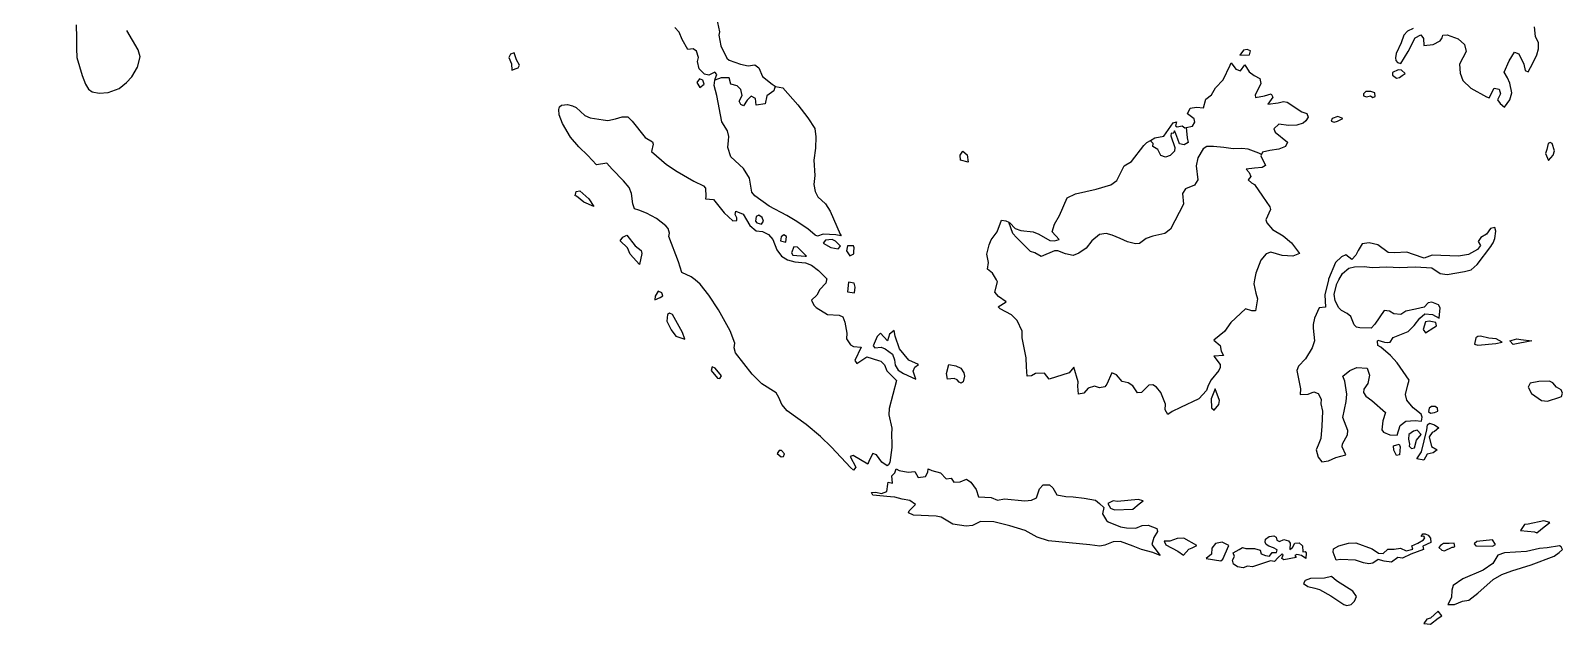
# Model space of a CAD drawing. Extents: x -180 to 180, y -90 to 90.
# Drawn here: x 78.58 to 127.37, y -11.15 to 7.94 of the extents above; entities that cross this region are included whole.
import ezdxf

# ---------------------------------------------------------------- set-up
doc = ezdxf.new("R2010")
doc.units = 0
doc.header["$MEASUREMENT"] = 0
for name, color, linetype in [('POLITICAL_BOUNDARIES', 41, 'CONTINUOUS'), ('SHORE', 131, 'CONTINUOUS'), ('World_Raster', 7, 'CONTINUOUS')]:
    doc.layers.add(name, color=color, linetype=linetype)
picture_1 = doc.add_image_def('image1.tif', size_in_pixel=(720, 360))

msp = doc.modelspace()

# ---------------------------------------------------------------- linework, layer by layer
at = {"layer": 'POLITICAL_BOUNDARIES', "linetype": 'Continuous'}
for points in [[(102.277466, 6.171213), (102.238602, 6.019471), (102.015923, 5.86203), (101.966255, 5.603155), (101.676613, 5.563303), (101.654419, 5.778061), (101.515411, 5.851533), (101.389832, 5.725581), (101.280022, 5.548234), (101.188034, 5.585822), (101.135056, 5.693525), (101.230812, 5.872526), (101.211975, 5.967229), (101.18779, 6.068759), (101.070343, 6.176086), (100.868973, 6.229392), (100.821075, 6.439313), (100.564034, 6.433594), (100.362404, 6.35707)], [(115.362991, 4.855053), (115.395485, 4.526476), (115.423759, 4.374138), (115.305161, 4.303535), (115.151756, 4.329607), (115.098442, 4.486578), (115.033775, 4.649737), (114.991989, 4.744201), (114.951454, 4.665481), (114.886665, 4.675977), (114.875328, 4.586761), (115.005867, 4.212798), (114.99334, 4.098346), (114.857841, 3.964101), (114.704254, 3.905991), (114.560966, 3.962245), (114.463516, 4.152388), (114.302559, 4.245639), (114.313774, 4.340102), (114.239128, 4.424292), (114.226936, 4.4415)], [(117.762352, 3.997692), (117.680893, 4.038081), (117.341805, 4.169496), (117.141243, 4.187367), (116.860275, 4.179348), (116.56707, 4.21573), (116.230705, 4.251859), (116.021721, 4.244258), (115.910439, 4.1737), (115.739212, 3.88673), (115.685471, 3.632234), (115.733704, 3.187693), (115.634544, 3.015517), (115.343552, 2.905746), (115.24559, 2.752647), (115.279961, 2.416029), (114.862541, 1.612765), (114.688385, 1.478254), (114.2994, 1.399676), (114.090202, 1.322159), (113.880447, 1.162023), (113.750984, 1.148536), (113.499931, 1.21695), (113.263603, 1.317241), (113.013145, 1.430158), (112.819641, 1.47985), (112.603645, 1.446779), (112.364601, 1.248338), (112.18335, 1.012088), (111.945557, 0.858126), (111.765686, 0.780786), (111.521454, 0.83018), (111.284607, 0.930459), (111.169609, 0.929786), (110.752258, 0.742974), (110.551308, 0.86889), (110.414894, 0.906224), (109.964859, 1.348456), (109.851166, 1.481243), (109.721176, 1.837492)]]:
    msp.add_lwpolyline(points, dxfattribs=at)
at = {"layer": 'SHORE', "linetype": 'Continuous'}
for points in [[(100.411377, 8.342019), (100.505585, 7.90382), (100.491158, 7.789414), (100.548286, 7.457431), (100.743286, 7.065629), (100.818588, 6.995901), (101.178978, 6.869607), (101.421158, 6.819295), (101.63163, 6.845168), (101.763557, 6.756503), (101.883224, 6.481297), (102.182037, 6.236388), (102.277466, 6.171213)], [(80.035835, 8.120119), (80.044395, 7.713481), (80.042389, 7.370365), (80.057755, 7.078125), (80.220428, 6.512972), (80.331329, 6.233632), (80.425819, 6.074979), (80.544739, 5.986287), (80.766563, 5.948638)], [(80.766563, 5.948638), (81.055466, 5.968321), (81.406349, 6.096163), (81.63755, 6.287286), (81.803581, 6.465552), (81.982689, 6.770936), (82.069839, 7.101533), (82.008522, 7.330141), (81.649635, 7.945692)], [(100.362404, 6.35707), (100.368103, 6.404026), (100.425652, 6.537578), (100.358063, 6.620025), (100.172752, 6.524322), (100.037514, 6.5558), (99.866661, 6.72698), (99.814468, 6.955607), (99.843315, 7.082753), (99.775398, 7.279566), (99.671745, 7.355588), (99.497589, 7.336152), (99.322266, 7.659815), (99.228172, 7.888346), (99.093117, 8.03419)], [(122.587692, 8.002328), (122.415352, 7.919363), (122.29734, 7.792038), (122.214149, 7.550423), (122.052513, 7.213332), (122.02816, 7.073494), (122.043571, 6.984581), (122.097267, 6.927519), (122.195541, 6.889603), (122.431999, 7.277694), (122.658829, 7.71022), (122.838737, 7.799552), (122.916985, 7.691722), (122.929077, 7.469368), (123.226639, 7.49542), (123.451569, 7.610274), (123.509819, 7.712052), (123.537346, 7.788362), (123.668648, 7.8077), (124.018929, 7.675036), (124.228447, 7.49124), (124.277245, 7.275325), (124.067848, 6.86824), (124.084267, 6.582357), (124.177132, 6.353827), (124.427727, 6.106577), (124.92897, 5.828098), (125.006668, 5.802846), (125.169434, 6.10182), (125.333122, 6.070409), (125.367126, 5.924345), (125.276512, 5.739889), (125.35569, 5.619345), (125.492935, 5.505275), (125.665115, 5.73438), (125.736519, 5.956913), (125.669647, 6.261753), (125.594978, 6.439496), (125.4841, 6.6108), (125.646873, 6.979666), (125.818245, 7.253234), (125.951447, 7.202694), (126.114487, 6.866311), (126.158295, 6.669439), (126.248901, 6.625164)], [(126.248901, 6.625164), (126.398293, 6.905036), (126.525391, 7.16581), (126.575699, 7.356533), (126.57634, 7.55349), (126.483604, 7.750246), (126.458153, 8.061512)], [(117.075005, 7.158101), (117.385872, 7.17148), (117.415817, 7.292264), (117.310753, 7.336512), (117.186417, 7.310831), (117.075005, 7.158101)], [(93.904778, 6.682333), (94.036781, 6.727095), (94.102959, 6.752651), (94.143272, 6.835338), (94.051743, 7.013053), (93.970024, 7.235261), (93.859467, 7.190547), (93.803185, 7.082408), (93.893677, 6.885631), (93.904778, 6.682333)], [(115.362991, 4.855053), (115.565094, 4.892892), (115.637573, 5.020121), (115.621429, 5.128108), (115.406715, 5.292841), (115.495331, 5.470948), (115.691505, 5.503131), (115.920944, 5.484579), (115.990753, 5.757071), (116.174469, 5.898118), (116.302361, 6.114425), (116.541443, 6.375447), (116.765457, 6.839747), (116.799294, 6.916064), (116.944191, 6.706711), (117.092682, 6.662549), (117.234787, 6.853472), (117.371719, 6.631387), (117.529373, 6.504653), (117.710754, 6.409742), (117.744553, 6.257329), (117.662918, 6.098304), (117.557251, 5.894758), (117.57373, 5.805832), (117.857948, 5.86363), (118.070198, 5.921278), (118.121933, 5.819728), (117.965225, 5.597003), (118.299042, 5.642206), (118.459671, 5.680676), (118.580688, 5.655519), (119.046631, 5.357901), (119.201622, 5.294696), (119.246262, 5.186777), (119.175079, 5.065897), (119.084991, 4.995819), (118.886505, 4.931849), (118.619255, 4.918565), (118.312088, 4.95602), (118.152069, 4.815887), (118.195496, 4.701618), (118.594872, 4.391143), (118.522346, 4.251202), (118.316048, 4.161813), (118.02578, 4.116706), (117.792831, 4.065373), (117.762352, 3.997692)], [(99.885658, 6.129768), (100.028038, 6.238088), (99.97699, 6.36505), (99.870903, 6.402946), (99.785698, 6.288388), (99.885658, 6.129768)], [(102.277466, 6.171213), (102.29332, 6.160387), (102.52877, 6.116417), (103.005951, 5.577363), (103.317856, 5.165036), (103.545486, 4.822416), (103.582214, 4.561988), (103.571785, 4.199788), (103.511444, 3.812073), (103.542915, 3.329234), (103.511421, 3.043228), (103.554749, 2.820923), (103.643227, 2.64955), (103.881752, 2.427678), (104.034111, 2.186538), (104.351341, 1.462841), (104.379303, 1.40571), (104.214378, 1.43712), (103.812065, 1.461664), (103.631401, 1.397735), (103.55275, 1.429338), (103.318398, 1.625806), (102.920563, 1.898183), (102.650337, 2.050102), (102.096306, 2.353909), (101.637466, 2.683341), (101.540062, 2.797494), (101.467941, 3.242132), (101.270576, 3.553055), (100.867973, 3.920716), (100.780289, 4.219165), (100.797867, 4.441594), (100.811279, 4.5687), (100.762993, 4.752861), (100.583382, 5.038399), (100.427391, 5.870428), (100.342773, 6.194289), (100.362404, 6.35707)], [(122.063583, 6.425501), (122.151283, 6.444756), (122.24234, 6.514847), (122.339806, 6.572233), (122.2173, 6.67998), (122.110054, 6.692453), (121.931129, 6.603119), (121.932907, 6.520528), (122.063583, 6.425501)], [(121.312004, 5.807562), (121.386314, 5.84585), (121.371193, 5.953825), (121.244202, 5.998035), (121.085732, 5.997692), (121.009468, 5.927629), (121.012466, 5.85775), (121.104584, 5.832539), (121.228561, 5.858219), (121.312004, 5.807562)], [(99.734032, 0), (99.604713, 0.105392), (99.316986, 0.23822), (99.202545, 0.574767), (98.892776, 1.387466), (98.922997, 1.495558), (98.874695, 1.635252), (98.804214, 1.724061), (98.506248, 1.952172), (98.186165, 2.129398), (97.943657, 2.224185), (97.800812, 2.268355), (97.746964, 2.427092), (97.712364, 2.75744), (97.631348, 2.941532), (97.45816, 3.157199), (97.089622, 3.531298), (96.924026, 3.72156), (96.598053, 3.663666), (96.322098, 3.968066), (96.031288, 4.240663), (95.764587, 4.551434), (95.511818, 4.976596), (95.408737, 5.262294), (95.394218, 5.427467), (95.419754, 5.516476), (95.486824, 5.567458), (95.667725, 5.586912), (95.831398, 5.542789), (95.944115, 5.48585), (96.22834, 5.232296), (96.391006, 5.162761), (96.805702, 5.093759), (96.956375, 5.081382), (97.20311, 5.126392), (97.407448, 5.190371), (97.587738, 5.197113), (97.732994, 5.057641), (98.146477, 4.537518), (98.377449, 4.398235), (98.40303, 4.328392), (98.349174, 4.086825), (98.828957, 3.67485), (99.166069, 3.453185), (99.694931, 3.14298), (99.999611, 2.9975), (100.062027, 2.921383), (100.07589, 2.654535), (100.066818, 2.584616), (100.325073, 2.559768), (100.660149, 2.134756), (100.935608, 1.887535), (101.057983, 1.894154), (101.059715, 1.983114), (101.004272, 2.084664), (101.035378, 2.192756), (101.26342, 2.097941), (101.479408, 1.73621), (101.677971, 1.565066), (101.878944, 1.540081), (102.071808, 1.45154), (102.213463, 1.286634), (102.339554, 0.956478), (102.481949, 0.759797), (102.675446, 0.639482), (102.905273, 0.582791), (103.250252, 0.545411), (103.444153, 0.475931), (103.66674, 0.304835), (103.925819, 0.032155), (103.917267, 0)], [(114.226936, 4.4415), (114.370285, 4.528144), (114.653931, 4.579593), (114.948875, 5.001354), (115.05764, 5.032842), (115.026398, 4.912138), (115.081512, 4.872789), (115.240562, 4.912138), (115.324783, 4.8479), (115.362991, 4.855053)], [(120.080055, 5.02338), (120.182533, 5.055375), (120.352875, 5.144699), (120.190651, 5.207883), (120.014076, 5.137613), (119.980919, 5.054935), (120.080055, 5.02338)], [(109.721176, 1.837492), (109.757622, 1.817676), (109.926781, 1.633775), (110.105484, 1.570618), (110.493149, 1.533334), (110.678894, 1.457473), (111.021233, 1.261233), (111.171974, 1.242495), (111.32357, 1.287306), (111.097054, 1.528281), (111.173431, 1.776266), (111.337463, 2.049856), (111.575493, 2.615899), (111.838211, 2.737198), (112.505005, 2.891141), (112.962914, 3.025561), (113.155327, 3.172122), (113.391205, 3.631619), (113.62674, 3.776777), (114.018501, 4.279585), (114.117157, 4.37511), (114.226936, 4.4415)], [(108.423126, 3.746453), (108.181519, 3.815827), (108.166779, 3.96829), (108.259064, 4.095568), (108.397652, 3.981499), (108.423126, 3.746453)], [(117.762352, 3.997692), (117.744171, 3.957241), (117.88752, 3.646215), (117.783882, 3.582446), (117.538376, 3.56286), (117.277641, 3.524171), (117.366776, 3.422698), (117.418739, 3.289374), (117.342705, 3.187548), (117.43969, 3.092445), (117.54567, 3.041848), (117.791405, 2.667482), (118.032852, 2.331231), (118.051949, 2.242318), (117.900024, 1.917919), (117.933731, 1.816322), (118.116486, 1.607025), (118.45092, 1.404415), (118.720924, 1.182598), (118.968887, 0.839997), (118.759781, 0.763288), (118.421944, 0.775264), (118.063347, 0.882515), (117.911949, 0.837704), (117.737953, 0.627635), (117.578636, 0.214235), (117.542549, 0)], [(126.896271, 3.799149), (127.04969, 3.977388), (127.085899, 4.110891), (127.020386, 4.34584), (126.950325, 4.377461), (126.883629, 4.345542), (126.850899, 4.15486), (126.800591, 4.027679), (126.896271, 3.799149)], [(96.514992, 2.335465), (96.187584, 2.480909), (95.962051, 2.664697), (95.912209, 2.683643), (95.944611, 2.817159), (96.067604, 2.842839), (96.355537, 2.582934), (96.514992, 2.335465)], [(101.846931, 1.781489), (101.913406, 1.876944), (101.872353, 1.984872), (101.758995, 2.067234), (101.678833, 2.016226), (101.65451, 1.87638), (101.696609, 1.819289), (101.846931, 1.781489)], [(109.327843, 0), (109.202721, 0.21516), (109.04464, 0.348263), (109.073975, 0.558029), (109.017967, 0.824789), (109.099716, 1.117269), (109.159164, 1.276265), (109.349899, 1.537211), (109.486031, 1.899694), (109.629601, 1.887298), (109.721176, 1.837492)], [(120.229858, 0), (120.346634, 0.207522), (120.540939, 0.373164), (120.727982, 0.41805), (121.029984, 0.431411), (121.288727, 0.39385), (121.756111, 0.413925), (122.151489, 0.395724), (122.669228, 0.422252), (123.186806, 0.391606), (123.452568, 0.201544), (123.675468, 0.170258), (124.22908, 0.273124), (124.437645, 0.318059), (124.625092, 0.496394), (125.061081, 1.062885), (125.097771, 1.12016), (125.134506, 1.177422), (125.18689, 1.317336), (125.219894, 1.558876), (125.186127, 1.666823), (125.05616, 1.641123), (124.92318, 1.456562), (124.748802, 1.348154), (124.660545, 1.220876), (124.730812, 1.100305), (124.635841, 0.973007), (124.353897, 0.813534), (124.029869, 0.755639), (123.196136, 0.791959), (122.936546, 0.689733), (122.599518, 0.809733), (122.384521, 0.885525), (121.996056, 0.865611), (121.794838, 0.877895), (121.466759, 1.11865), (121.194344, 1.181606), (120.971092, 1.155694), (120.839188, 0.939359), (120.765968, 0.793047), (120.635582, 0.652972), (120.442528, 0.805062), (120.312637, 0.741237), (120.117401, 0.556532), (119.901146, 0.022273), (119.89579, 0)], [(97.965637, 0.489483), (97.665108, 0.819267), (97.580315, 1.022422), (97.352386, 1.244334), (97.432861, 1.365242), (97.563011, 1.422718), (97.82534, 1.086495), (98.01825, 0.940767), (98.039146, 0.845492), (97.965637, 0.489483)], [(102.622299, 1.198561), (102.646118, 1.382894), (102.560616, 1.439888), (102.473465, 1.37616), (102.457428, 1.242684), (102.622299, 1.198561)], [(103.236855, 0.75508), (103.280006, 0.755176), (102.994621, 1.046864), (102.879723, 1.059315), (102.806213, 0.868529), (102.848831, 0.792364), (103.236855, 0.75508)], [(104.288345, 0.992474), (104.361, 1.075238), (104.20462, 1.240116), (104.097298, 1.284362), (103.88855, 1.264851), (103.808372, 1.169356), (104.058647, 1.036453), (104.288345, 0.992474)], [(104.660522, 0.770866), (104.783211, 0.834682), (104.790955, 0.910952), (104.79908, 1.018995), (104.770935, 1.082476), (104.584045, 1.088426), (104.553833, 0.929498), (104.660522, 0.770866)], [(103.917267, 0), (103.890289, -0.101369), (103.704407, -0.298766), (103.612335, -0.483251), (103.441284, -0.642495), (103.514984, -0.801204), (103.587852, -0.8773), (103.950592, -1.098938), (104.32486, -1.123549), (104.433556, -1.174146), (104.501335, -1.345574), (104.558853, -1.688615), (104.556091, -1.87292), (104.67614, -2.063306), (104.77121, -2.120293), (105.016251, -2.138831), (104.813469, -2.558693), (104.881424, -2.653872), (105.198273, -2.449829), (105.568817, -2.563422), (105.648575, -2.582312), (105.767593, -2.696438), (105.832336, -2.893311), (106.146484, -3.197682), (105.914757, -4.087911), (105.89682, -4.291313), (106.000343, -4.71691), (105.990753, -4.913941), (106.000031, -5.21262), (105.99926, -5.333375), (105.932137, -5.810169), (105.892944, -5.880163), (105.844345, -5.912054), (105.679344, -5.798013), (105.507706, -5.563235), (105.390388, -5.525359), (105.272804, -5.741693), (105.23645, -5.862526), (104.767067, -5.583902), (104.66835, -5.622248), (104.845825, -5.958697), (104.772148, -6.054193), (104.68055, -5.965412), (104.076164, -5.324829), (103.727119, -4.982401), (103.272255, -4.595707), (102.665894, -4.16485), (102.490189, -3.961867), (102.400421, -3.73963), (102.314331, -3.58728), (101.863235, -3.302278), (101.549126, -2.997919), (101.015739, -2.319076), (100.982422, -2.160271), (100.999916, -2.007725), (100.853966, -1.614028), (100.475662, -0.953943), (100.175659, -0.484353), (99.900215, -0.135438), (99.734032, 0)], [(117.542549, 0), (117.521889, -0.122683), (117.581314, -0.414867), (117.633476, -0.605398), (117.573959, -0.986812), (117.458885, -0.98706), (117.249298, -0.917609), (116.782547, -1.350748), (116.587875, -1.643496), (116.249939, -1.917486), (116.449165, -2.088651), (116.476364, -2.266525), (116.552795, -2.399821), (116.244438, -2.425901), (116.448181, -2.686027), (116.451881, -2.781338), (116.405647, -2.883127), (116.159569, -3.182351), (116.067032, -3.360492), (116.009972, -3.519497), (115.771805, -3.786937), (115.189476, -4.061483), (114.916077, -4.189181), (114.784538, -4.278439), (114.697289, -4.138813), (114.70829, -3.948131), (114.559914, -3.586187), (114.422134, -3.414903), (114.303162, -3.33254), (114.174263, -3.345528), (113.94812, -3.581166), (113.812057, -3.594162), (113.664421, -3.365699), (113.523674, -3.277034), (113.327164, -3.226618), (113.152985, -3.023623), (112.999046, -2.954048), (112.842026, -3.316639), (112.781395, -3.405745), (112.609917, -3.431529), (112.449287, -3.381036), (112.250526, -3.438664), (112.107048, -3.59786), (111.943115, -3.629987), (111.916969, -3.382193), (111.932259, -3.242347), (111.790878, -2.778723), (111.639656, -2.957002), (111.000481, -3.155391), (110.856171, -2.971402), (110.568726, -2.978385), (110.442093, -3.048559), (110.305969, -3.061568), (110.280052, -2.769288), (110.2696, -2.47698), (110.149895, -1.841735), (110.144569, -1.625676), (109.986465, -1.289218), (109.803452, -1.105326), (109.448189, -0.915443), (109.382584, -0.852038), (109.632248, -0.692634), (109.393196, -0.521565), (109.277016, -0.388377), (109.361427, -0.057753), (109.327843, 0)], [(119.89579, 0), (119.78186, -0.473649), (119.800903, -0.861242), (119.59996, -0.887094), (119.447334, -1.211521), (119.408417, -1.414964), (119.411034, -1.529349), (119.450737, -1.942337), (119.378235, -2.158556), (119.167389, -2.50854), (118.946281, -2.744169), (118.887268, -2.884098), (119.000076, -3.462185), (118.995094, -3.646497), (119.253426, -3.633233), (119.429329, -3.55658), (119.568947, -3.613482), (119.664795, -3.791225), (119.651665, -3.943783), (119.708138, -4.172445), (119.680962, -4.655524), (119.649902, -5.049631), (119.568634, -5.259538), (119.498245, -5.405857), (119.570412, -5.640855), (119.680504, -5.786796), (119.894531, -5.754554), (120.125282, -5.646013), (120.451721, -5.569036), (120.328072, -5.315092), (120.336349, -5.213391), (120.505821, -4.927022), (120.510521, -4.787196), (120.347046, -4.380798), (120.453217, -3.865773), (120.483963, -3.636918), (120.419884, -3.217608), (120.347855, -3.058892), (120.570297, -2.880461), (120.796471, -2.784642), (121.128349, -2.80935), (121.20266, -3.031614), (121.150032, -3.292292), (121.022171, -3.470511), (121.006119, -3.578594), (121.084457, -3.699178), (121.271988, -3.838583), (121.711662, -4.218956), (121.620155, -4.479729), (121.596504, -4.772134), (121.644989, -4.848299), (121.852379, -4.93047), (122.076439, -4.942693), (122.177177, -4.631056), (122.362663, -4.497187), (122.656059, -4.471134), (122.852058, -4.496127), (122.872589, -4.368973), (122.844574, -4.267348), (122.595062, -4.070868), (122.394012, -3.829796), (122.347939, -3.6456), (122.418556, -3.340388), (122.461838, -3.194124), (122.077942, -2.635705), (121.867691, -2.401011), (121.563881, -2.141118), (121.468575, -2.084131), (121.457115, -1.944341), (121.470718, -1.918889), (121.680984, -1.975628), (121.789421, -1.994462), (121.853745, -1.981617), (121.950134, -1.835237), (122.426552, -1.6372), (122.623245, -1.446125), (122.797951, -1.210623), (122.960808, -1.076812), (123.205589, -1.095349), (123.416412, -1.215637), (123.453712, -0.885108), (123.394814, -0.789909), (123.185127, -0.701396), (123.063232, -0.727076), (122.942871, -0.860792), (122.66346, -0.924942), (122.36261, -0.995501), (122.19902, -1.097526), (121.9758, -1.078952), (121.837761, -0.996637), (121.664795, -0.971597), (121.371284, -1.410714), (121.259041, -1.531697), (120.892052, -1.519778), (120.790955, -1.500936), (120.710236, -1.431208), (120.61113, -1.158163), (120.494469, -1.06945), (120.313019, -0.968169), (120.225456, -0.885737), (120.107445, -0.663577), (120.076416, -0.447585), (120.160469, -0.12331), (120.229858, 0)], [(98.451431, -0.627884), (98.623337, -0.557613), (98.701912, -0.500255), (98.679634, -0.411328), (98.556984, -0.35441), (98.464775, -0.513471), (98.451431, -0.627884)], [(104.812378, -0.404404), (104.832764, -0.226422), (104.796188, -0.099412), (104.61631, -0.06803), (104.589302, -0.379468), (104.812378, -0.404404)], [(99.40757, -1.884065), (99.338028, -1.674512), (99.018242, -1.103264), (98.916817, -1.052648), (98.860069, -1.103609), (98.834641, -1.307012), (98.976616, -1.586323), (99.117683, -1.789374), (99.40757, -1.884065)], [(122.988731, -1.686824), (123.250282, -1.508317), (123.33551, -1.46365), (123.311501, -1.355675), (123.102028, -1.311637), (122.987503, -1.337309), (122.906853, -1.578972), (122.988731, -1.686824)], [(106.756325, -3.158229), (106.674324, -2.904198), (106.727112, -2.776976), (106.846413, -2.694109), (106.532303, -2.554979), (106.240196, -2.187022), (106.100006, -1.786955), (106.067093, -1.609088), (105.926048, -1.73014), (105.85939, -1.940001), (105.630341, -1.692656), (105.525085, -1.80092), (105.40332, -2.093504), (105.455429, -2.156936), (105.656425, -2.143796), (105.787163, -2.187995), (106.015488, -2.365441), (106.085968, -2.543231), (106.106071, -2.708426), (106.19841, -2.873456), (106.367981, -2.981127), (106.756325, -3.158229)], [(124.646965, -2.077244), (125.227585, -2.018784), (125.420525, -1.980239), (125.237488, -1.872608), (124.999649, -1.85405), (124.738968, -1.791066), (124.645653, -1.797627), (124.582214, -1.842246), (124.538094, -2.045698), (124.646965, -2.077244)], [(126.373444, -1.938149), (125.775108, -2.049374), (125.663841, -1.941579), (125.891846, -1.871184), (126.022018, -1.896319), (126.373444, -1.938149)], [(100.52565, -3.133592), (100.572845, -3.050864), (100.369644, -2.803463), (100.274826, -2.765539), (100.250282, -2.88633), (100.446274, -3.127401), (100.52565, -3.133592)], [(108.20034, -3.282201), (108.141685, -3.256913), (108.080925, -3.180776), (107.985565, -3.136503), (107.770546, -3.156032), (107.741531, -2.971796), (107.810127, -2.692016), (108.034462, -2.729664), (108.195732, -2.811931), (108.287422, -2.951549), (108.306381, -3.065895), (108.27063, -3.243913), (108.20034, -3.282201)], [(126.864136, -3.858257), (127.259705, -3.73029), (127.315849, -3.704754), (127.34613, -3.602993), (127.297432, -3.501415), (127.156044, -3.41275), (127.041, -3.27318), (126.930252, -3.216221), (126.58593, -3.23604), (126.314796, -3.281107), (126.249329, -3.408356), (126.353676, -3.611504), (126.675613, -3.833244), (126.864136, -3.858257)], [(116.259491, -4.148142), (116.400177, -3.963523), (116.429207, -3.836361), (116.28804, -3.46806), (116.160301, -3.786096), (116.168404, -4.065712), (116.259491, -4.148142)], [(123.145226, -4.241275), (123.273552, -4.221925), (123.378731, -4.17721), (123.365753, -4.081907), (123.290771, -4.031235), (123.175262, -4.02512), (123.099144, -4.076129), (123.077316, -4.190582), (123.145226, -4.241275)], [(122.534386, -5.361163), (122.633995, -5.341879), (122.698517, -5.100236), (122.845299, -4.921959), (122.720245, -4.782409), (122.600105, -4.814452), (122.456604, -4.922799), (122.437424, -5.069026), (122.475403, -5.221469), (122.464882, -5.285046), (122.534386, -5.361163)], [(123.102264, -4.992632), (123.178459, -5.296209), (123.358383, -5.410223), (123.22757, -5.505842), (123.035614, -5.544387), (122.932678, -5.735269), (122.706955, -5.697622), (122.857948, -5.468497), (123.021683, -4.769048), (123.047226, -4.616464), (123.108147, -4.559132), (123.26989, -4.609625), (123.40596, -4.704659), (123.269974, -4.819349), (123.193497, -4.857657), (123.102264, -4.992632)], [(121.969421, -5.283014), (122.140732, -5.230078), (122.178261, -5.312055), (122.152931, -5.565778), (122.061249, -5.584519), (121.974335, -5.420338), (121.969421, -5.283014)], [(102.472, -5.626992), (102.543678, -5.620491), (102.582092, -5.531435), (102.48307, -5.429958), (102.410713, -5.423761), (102.350983, -5.519218), (102.472, -5.626992)], [(105.388443, -6.848696), (105.347557, -6.764728), (105.48983, -6.754231), (105.671043, -6.796216), (105.837135, -6.738265), (105.867645, -6.502326), (105.875832, -6.43935), (106.014412, -6.464599), (105.995186, -6.239924), (106.095139, -6.133947), (106.136848, -6.009011), (106.227829, -6.063751), (106.511765, -6.113976), (106.72493, -6.09298), (106.83168, -6.292404), (107.067665, -6.252602), (107.138786, -6.118982), (107.148758, -6.009011), (107.26503, -6.061507), (107.543297, -6.137176), (107.728271, -6.333787), (107.880692, -6.313396), (107.972351, -6.434944), (108.173271, -6.421804), (108.376999, -6.338745), (108.512665, -6.43378), (108.679054, -6.668577), (108.759438, -6.903554), (109.157074, -6.921757), (109.364754, -7.006136), (109.585655, -6.971676), (110.230942, -7.027479), (110.446243, -7.014311), (110.599556, -6.937705), (110.695198, -6.645149), (110.816956, -6.524126), (111.018242, -6.517334), (111.118179, -6.612458), (111.248383, -6.834619), (111.53331, -6.891206), (111.771942, -6.903389), (112.120468, -6.940769), (112.478455, -7.009917), (112.608574, -7.117672), (112.740227, -7.247546), (112.704536, -7.447964), (112.828255, -7.657422), (112.882088, -7.701803), (113.27636, -7.859844), (113.466255, -7.891205), (113.762375, -7.896928), (113.96505, -7.813856), (114.152031, -7.807106), (114.434433, -7.914537), (114.455856, -8.00347), (114.34127, -8.194393), (114.272827, -8.416982), (114.532944, -8.765993), (114.308418, -8.671137), (113.947479, -8.582941), (113.678352, -8.469119), (113.277451, -8.330151), (113.039444, -8.330666), (112.774643, -8.445644), (112.618019, -8.471401), (112.297043, -8.427604), (111.642799, -8.365458), (110.9814, -8.303334), (110.619049, -8.189713), (110.241837, -7.974438), (109.747292, -7.822968), (109.240868, -7.703314), (108.814117, -7.685167), (108.564377, -7.819167), (108.363892, -7.83867), (107.933395, -7.769688), (107.571304, -7.548023), (107.410477, -7.516592), (106.687363, -7.486388), (106.523903, -7.416821), (106.548332, -7.353215), (106.750252, -7.14305), (106.569191, -7.022687), (106.321213, -6.978735), (106.093628, -6.915663), (105.955894, -6.90326), (105.388443, -6.848696)], [(113.083992, -7.313677), (113.666878, -7.299704), (113.870689, -7.127664), (113.993141, -7.025701), (113.839111, -6.9879), (113.180618, -7.052883), (113.042328, -7.034116), (112.874794, -7.110749), (112.957764, -7.263096), (113.083992, -7.313677)], [(126.525337, -8.047313), (126.761696, -7.862484), (126.943848, -7.715903), (126.745461, -7.671849), (126.256622, -7.774591), (126.135139, -7.787571), (126.006729, -7.972159), (126.450981, -8.022053), (126.525337, -8.047313)], [(115.276024, -8.764389), (115.447365, -8.57334), (115.551826, -8.528626), (115.704117, -8.452033), (115.288063, -8.217761), (115.079948, -8.230933), (114.848701, -8.314049), (114.661171, -8.314461), (114.714378, -8.4351), (115.099289, -8.637655), (115.276024, -8.764389)], [(118.141388, -8.523039), (118.000504, -8.478849), (117.909088, -8.421843), (117.88102, -8.345641), (117.894653, -8.25027), (118.00988, -8.161041), (118.151604, -8.144957), (118.228317, -8.185997), (118.251968, -8.281406), (118.333809, -8.325596), (118.470802, -8.260414), (118.62365, -8.307647), (118.670975, -8.375872), (118.665672, -8.57911), (118.747826, -8.51232), (118.82132, -8.375379), (118.964493, -8.362363), (119.066956, -8.463837), (119.076279, -8.65449), (119.157829, -8.638273), (119.185692, -8.685505), (119.17421, -8.864015), (119.031868, -8.769473), (118.892487, -8.743234), (118.829132, -8.769473), (118.861694, -8.839272), (118.478302, -8.91001), (118.414322, -8.869185), (118.457664, -8.748481), (118.419662, -8.72224), (118.280869, -8.842945), (118.177521, -8.958403), (118.044518, -8.937409), (117.760948, -9.038673), (117.480293, -9.128266), (117.319565, -9.105347), (117.180077, -9.160689), (117.004005, -9.129287), (116.957863, -9.097609), (116.866821, -9.042372), (116.838135, -8.916418), (116.90258, -8.799006), (116.866364, -8.685505), (116.953209, -8.633653), (117.057068, -8.582576), (117.162048, -8.51232), (117.262993, -8.544003), (117.537636, -8.549761), (117.717476, -8.596288), (117.757828, -8.72224), (117.888763, -8.771454), (118.020836, -8.796589), (118.106071, -8.680257), (118.236801, -8.675009), (118.259575, -8.59104), (118.141388, -8.523039)], [(123.152275, -8.360126), (122.899857, -8.475582), (122.914879, -8.580543), (122.516312, -8.727489), (122.254364, -8.851007), (122.102196, -8.832448), (121.898071, -8.978896), (121.671471, -8.94761), (121.479202, -8.897174), (121.309326, -9.011951), (121.174576, -9.03766), (121.012909, -9.006229), (120.752228, -8.917812), (120.281517, -8.899762), (120.138947, -8.919141), (120.04406, -8.66511), (120.05619, -8.557036), (120.228775, -8.467685), (120.531204, -8.378044), (120.768669, -8.371177), (121.282478, -8.554379), (121.483017, -8.70014), (121.635109, -8.706166), (121.781876, -8.572375), (121.990509, -8.565564), (122.183464, -8.53331), (122.36956, -8.617279), (122.579643, -8.564799), (122.547241, -8.465086), (122.736809, -8.381118), (122.918663, -8.276157), (122.960632, -8.207932), (122.926453, -8.155452), (122.843872, -8.165949), (122.896103, -8.076732), (122.968033, -8.081981), (123.066879, -8.123964), (123.146729, -8.223678), (123.152275, -8.360126)], [(125.120804, -8.476183), (125.209427, -8.418797), (125.117043, -8.272807), (124.616707, -8.324733), (124.529747, -8.401194), (124.585899, -8.464626), (125.120804, -8.476183)], [(116.467514, -8.939769), (116.527969, -8.888801), (116.72834, -8.449817), (116.510666, -8.348592), (116.297478, -8.387197), (116.187134, -8.533612), (116.175087, -8.730665), (115.999603, -8.870875), (116.467514, -8.939769)], [(123.589813, -8.619312), (123.832542, -8.510746), (123.875824, -8.510649), (123.916801, -8.485142), (123.893333, -8.383496), (123.734657, -8.383841), (123.554909, -8.390582), (123.459, -8.447989), (123.406967, -8.511662), (123.508743, -8.600424), (123.589813, -8.619312)], [(123.695587, -10.335191), (123.91153, -10.328374), (124.159988, -10.226137), (124.357895, -10.187572), (124.651733, -9.970836), (125.142204, -9.537574), (125.415199, -9.378081), (125.735992, -9.26298), (126.351898, -9.064618), (127.076202, -8.789761), (127.238586, -8.675003), (127.345131, -8.579432), (127.30085, -8.490546), (127.247437, -8.458875), (126.856567, -8.523286), (126.613075, -8.542871), (126.203484, -8.639102), (125.493431, -8.685126), (125.283485, -8.755494), (125.121567, -9.02914), (124.823563, -9.233175), (124.17244, -9.514242), (123.869087, -9.730998), (123.818199, -9.87094), (123.807724, -10.112488), (123.695587, -10.335191)], [(120.483475, -10.36119), (120.617874, -10.335481), (120.728706, -10.227177), (120.784958, -10.080877), (120.6661, -9.909514), (120.14946, -9.573771), (119.992393, -9.440629), (119.76622, -9.491973), (119.319923, -9.505638), (119.152695, -9.569558), (119.104073, -9.665006), (119.23539, -9.753711), (119.457535, -9.81043), (119.613495, -9.85458), (119.973434, -10.057202), (120.386047, -10.329616), (120.483475, -10.36119)], [(123.146545, -10.952933), (123.391861, -10.768075), (123.498444, -10.691564), (123.386673, -10.539255), (123.138199, -10.762257), (123.02713, -10.800641), (122.934692, -10.934318), (123.146545, -10.952933)]]:
    msp.add_lwpolyline(points, dxfattribs=at)

# ---------------------------------------------------------------- pictures from other files: only their frames are drawn
at = {"layer": 'World_Raster'}
image = msp.add_image(picture_1, insert=(-179.901642, -89.98465), size_in_units=(359.7601, 179.88005), dxfattribs=at)
image.dxf.flags = 7

doc.saveas('drawing.dxf')
